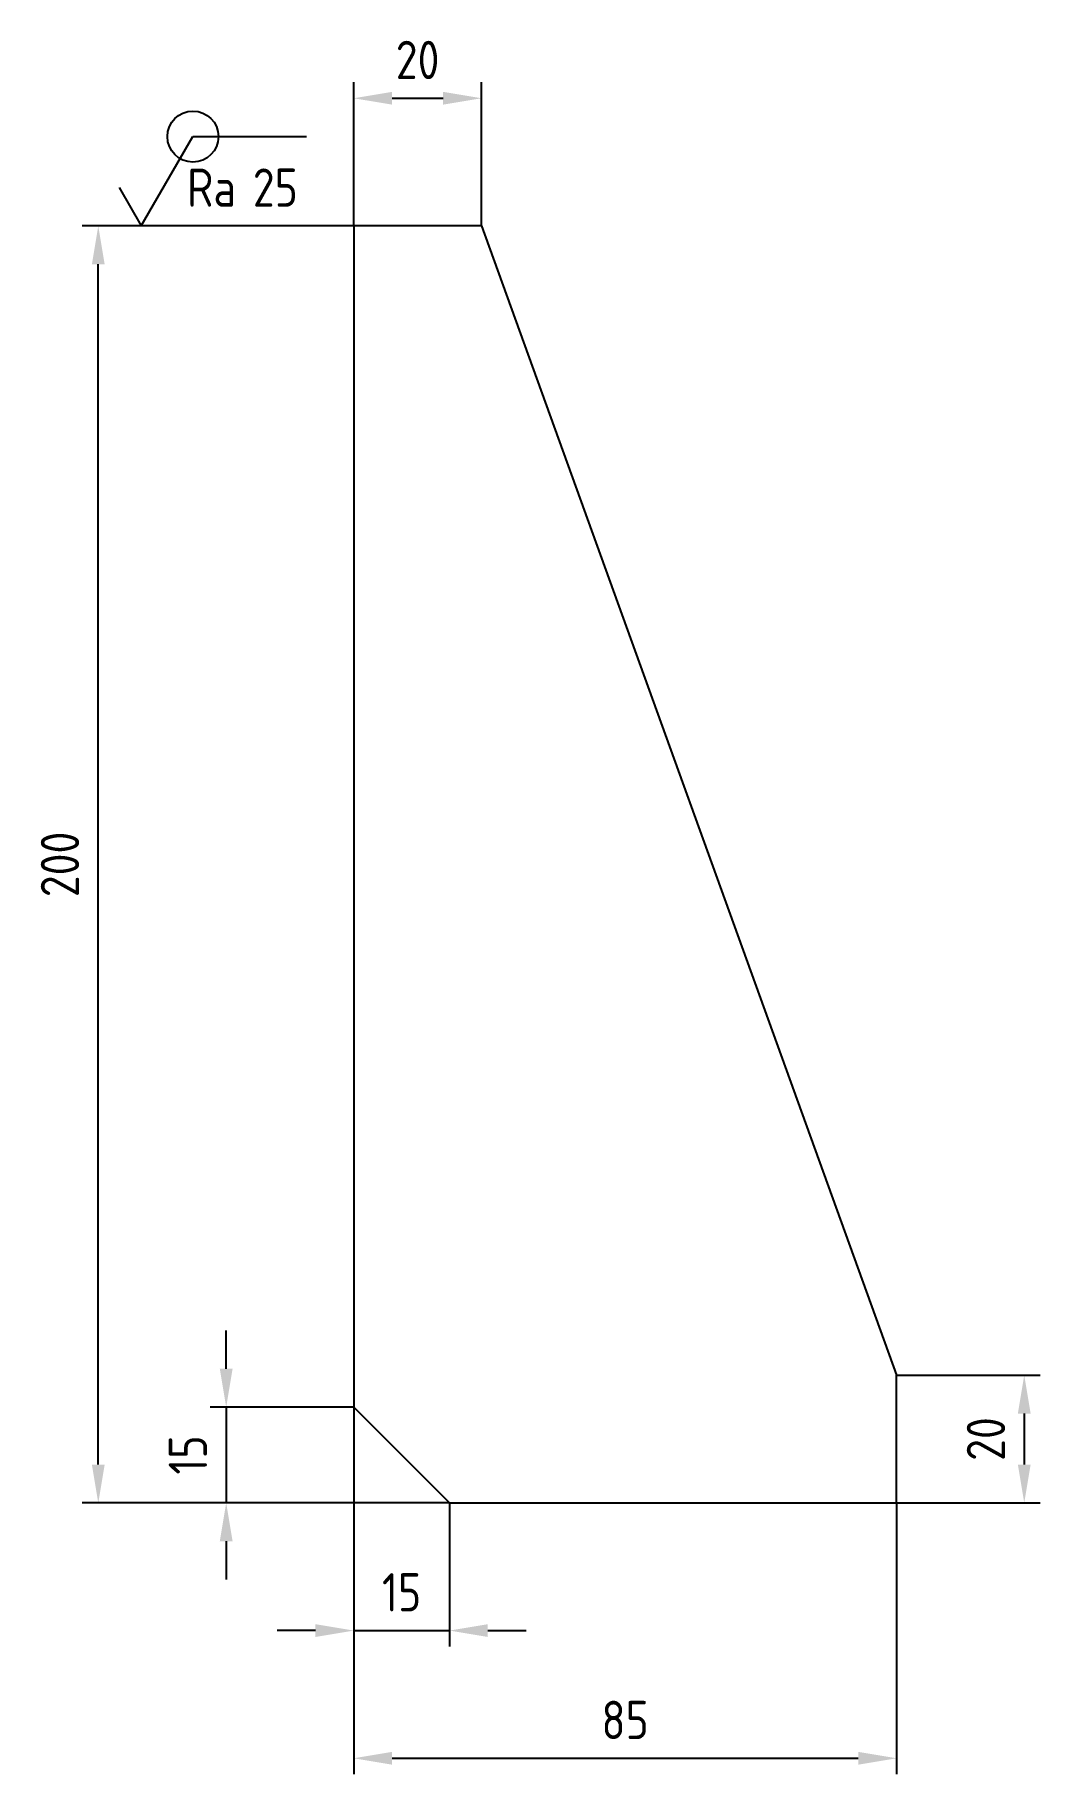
# Model space of a CAD drawing. Header units: millimetres. Extents: x 266 to 423, y 75 to 347.
import ezdxf

# ---------------------------------------------------------------- set-up
doc = ezdxf.new("R2010")
doc.units = ezdxf.units.MM
doc.header["$LTSCALE"] = 0.15
for name, color, linetype in [('Cont', 6, 'Continuous'), ('Dim', 7, 'Continuous'), ('Text', 3, 'Continuous')]:
    doc.layers.add(name, color=color, linetype=linetype)
doc.styles.add('Style1', font='romans.shx', dxfattribs={"width": 0.8})
doc.dimstyles.new('LIN2', dxfattribs={"dimscale": 2, "dimtxt": 3, "dimasz": 3, "dimexe": 1.25, "dimexo": 0, "dimgap": 1.5, "dimtad": 1, "dimdsep": 46, "dimtxsty": 'Style1', "dimcen": 2.5, "dimclrt": 3, "dimadec": 0, "dimazin": 0, "dimtfac": 1, "dimtmove": 0, "dimatfit": 3, "dimfxl": 1, "dimarcsym": 0})

# ---------------------------------------------------------------- blocks, each defined once
blk = doc.blocks.new('*D4')
at = {"layer": 'Dim', "color": 0, "lineweight": -2, "transparency": 16777216}
for p, q in [((400.6, 117.25), (400.6, 74.75)), ((315.6, 97.25), (315.6, 74.75)), ((321.6, 77.25), (394.6, 77.25))]:
    blk.add_line(p, q, dxfattribs=at)
at = {"layer": 'Dim', "color": 0, "transparency": 16777216}
for points in [[(321.6, 78.25), (321.6, 76.25), (315.6, 77.25)], [(394.6, 78.25), (394.6, 76.25), (400.6, 77.25)]]:
    blk.add_solid(points, dxfattribs=at)
at = {"layer": 'Dim', "color": 3, "transparency": 16777216, "insert": (358.1, 83.25), "char_height": 6, "attachment_point": 5, "style": 'Style1'}
blk.add_mtext('85', dxfattribs=at)
blk = doc.blocks.new('*D5')
at = {"layer": 'Dim', "color": 0, "lineweight": -2, "transparency": 16777216}
for p, q in [((315.6, 317.25), (273.1, 317.25)), ((275.6, 123.25), (275.6, 311.25)), ((295.63, 117.25), (273.1, 117.25))]:
    blk.add_line(p, q, dxfattribs=at)
at = {"layer": 'Dim', "color": 0, "transparency": 16777216}
for points in [[(274.6, 311.25), (276.6, 311.25), (275.6, 317.25)], [(274.6, 123.25), (276.6, 123.25), (275.6, 117.25)]]:
    blk.add_solid(points, dxfattribs=at)
at = {"layer": 'Dim', "color": 3, "transparency": 16777216, "insert": (269.6, 217.25), "char_height": 6, "attachment_point": 5, "rotation": 90, "style": 'Style1'}
blk.add_mtext('200', dxfattribs=at)
blk = doc.blocks.new('A$C6CF913E7')
at = {"layer": 'Text'}
blk.add_circle((0, 0), 2, dxfattribs=at)
blk = doc.blocks.new('SHERISO_07')
at = {"layer": 'Text'}
blk.add_line((4.04, 7), (12.93, 7), dxfattribs=at)
blk.add_lwpolyline([(-1.73, 3), (0, 0), (4.04, 7)], dxfattribs=at)
blk.add_blockref('A$C6CF913E7', (4.04, 7))
at = {"layer": 'Text', "style": 'Style1', "width": 0.8}
blk.add_text('Ra', height=3, dxfattribs=at).set_placement((3.58, 1.5))
blk.add_attdef('25', (8.73, 1.5), '', height=3, dxfattribs=at)
blk = doc.blocks.new('*D6')
at = {"layer": 'Dim', "color": 0, "lineweight": -2, "transparency": 16777216}
for p, q in [((315.6, 132.25), (315.6, 94.75)), ((330.6, 117.25), (330.6, 94.75)), ((309.6, 97.25), (303.6, 97.25)), ((315.6, 97.25), (330.6, 97.25)), ((336.6, 97.25), (342.6, 97.25))]:
    blk.add_line(p, q, dxfattribs=at)
at = {"layer": 'Dim', "color": 0, "transparency": 16777216}
for points in [[(309.6, 98.25), (309.6, 96.25), (315.6, 97.25)], [(336.6, 98.25), (336.6, 96.25), (330.6, 97.25)]]:
    blk.add_solid(points, dxfattribs=at)
at = {"layer": 'Dim', "color": 3, "transparency": 16777216, "insert": (323.1, 103.25), "char_height": 6, "attachment_point": 5, "style": 'Style1'}
blk.add_mtext('15', dxfattribs=at)
blk = doc.blocks.new('*D7')
at = {"layer": 'Dim', "color": 0, "lineweight": -2, "transparency": 16777216}
for p, q in [((295.63, 138.25), (295.63, 144.25)), ((315.6, 132.25), (293.13, 132.25)), ((295.63, 132.25), (295.63, 117.25)), ((330.6, 117.25), (293.13, 117.25)), ((295.63, 111.25), (295.63, 105.25))]:
    blk.add_line(p, q, dxfattribs=at)
at = {"layer": 'Dim', "color": 0, "transparency": 16777216}
for points in [[(294.63, 138.25), (296.63, 138.25), (295.63, 132.25)], [(294.63, 111.25), (296.63, 111.25), (295.63, 117.25)]]:
    blk.add_solid(points, dxfattribs=at)
at = {"layer": 'Dim', "color": 3, "transparency": 16777216, "insert": (289.63, 124.75), "char_height": 6, "attachment_point": 5, "rotation": 90, "style": 'Style1'}
blk.add_mtext('15', dxfattribs=at)
blk = doc.blocks.new('*D8')
at = {"layer": 'Dim', "color": 0, "lineweight": -2, "transparency": 16777216}
for p, q in [((315.6, 317.25), (315.6, 339.75)), ((335.6, 317.25), (335.6, 339.75)), ((321.6, 337.25), (329.6, 337.25))]:
    blk.add_line(p, q, dxfattribs=at)
at = {"layer": 'Dim', "color": 0, "transparency": 16777216}
for points in [[(321.6, 338.25), (321.6, 336.25), (315.6, 337.25)], [(329.6, 338.25), (329.6, 336.25), (335.6, 337.25)]]:
    blk.add_solid(points, dxfattribs=at)
at = {"layer": 'Dim', "color": 3, "transparency": 16777216, "insert": (325.6, 343.25), "char_height": 6, "attachment_point": 5, "style": 'Style1'}
blk.add_mtext('20', dxfattribs=at)
blk = doc.blocks.new('*D9')
at = {"layer": 'Dim', "color": 0, "lineweight": -2, "transparency": 16777216}
for p, q in [((400.6, 137.25), (423.1, 137.25)), ((420.6, 131.25), (420.6, 123.25)), ((400.6, 117.25), (423.1, 117.25))]:
    blk.add_line(p, q, dxfattribs=at)
at = {"layer": 'Dim', "color": 0, "transparency": 16777216}
for points in [[(419.6, 131.25), (421.6, 131.25), (420.6, 137.25)], [(419.6, 123.25), (421.6, 123.25), (420.6, 117.25)]]:
    blk.add_solid(points, dxfattribs=at)
at = {"layer": 'Dim', "color": 3, "transparency": 16777216, "insert": (414.6, 127.25), "char_height": 6, "attachment_point": 5, "rotation": 90, "style": 'Style1'}
blk.add_mtext('20', dxfattribs=at)

msp = doc.modelspace()

# ---------------------------------------------------------------- linework, layer by layer
at = {"layer": 'Cont'}
for p, q in [((315.596, 317.254), (315.596, 132.254)), ((335.596, 317.254), (315.596, 317.254)), ((335.596, 317.254), (400.596, 137.254)), ((400.596, 117.254), (400.596, 137.254)), ((315.596, 132.254), (330.596, 117.254)), ((330.596, 117.254), (400.596, 117.254))]:
    msp.add_line(p, q, dxfattribs=at)

# ---------------------------------------------------------------- block references
at = {"layer": 'Dim', "xscale": 2, "yscale": 2, "zscale": 2}
msp.add_blockref('SHERISO_07', (282.341, 317.254), dxfattribs=at).add_auto_attribs({'25': '25'})

# ---------------------------------------------------------------- dimensions: what is measured, and where the dimension line sits
at = {"layer": 'Dim'}
for base, p1, p2, picture, middle in [((335.596, 337.254), (315.596, 317.254), (335.596, 317.254), '*D8', (325.596, 343.254)), ((330.596, 97.254), (315.596, 132.254), (330.596, 117.254), '*D6', (323.096, 103.254)), ((400.596, 77.254), (315.596, 97.254), (400.596, 117.254), '*D4', (358.096, 83.254))]:
    dim = msp.add_linear_dim(base=base, p1=p1, p2=p2, dimstyle='LIN2', dxfattribs=at)
    dim.commit()
    dim.dimension.update_dxf_attribs({"geometry": picture, "text_midpoint": middle})
for base, p1, p2, picture, middle in [((275.596, 317.254), (295.627, 117.254), (315.596, 317.254), '*D5', (269.596, 217.254)), ((295.627, 117.254), (315.596, 132.254), (330.596, 117.254), '*D7', (289.627, 124.754)), ((420.596, 117.254), (400.596, 137.254), (400.596, 117.254), '*D9', (414.596, 127.254))]:
    dim = msp.add_linear_dim(base=base, p1=p1, p2=p2, angle=90, dimstyle='LIN2', dxfattribs=at)
    dim.commit()
    dim.dimension.update_dxf_attribs({"geometry": picture, "text_midpoint": middle})

doc.saveas('drawing.dxf')
